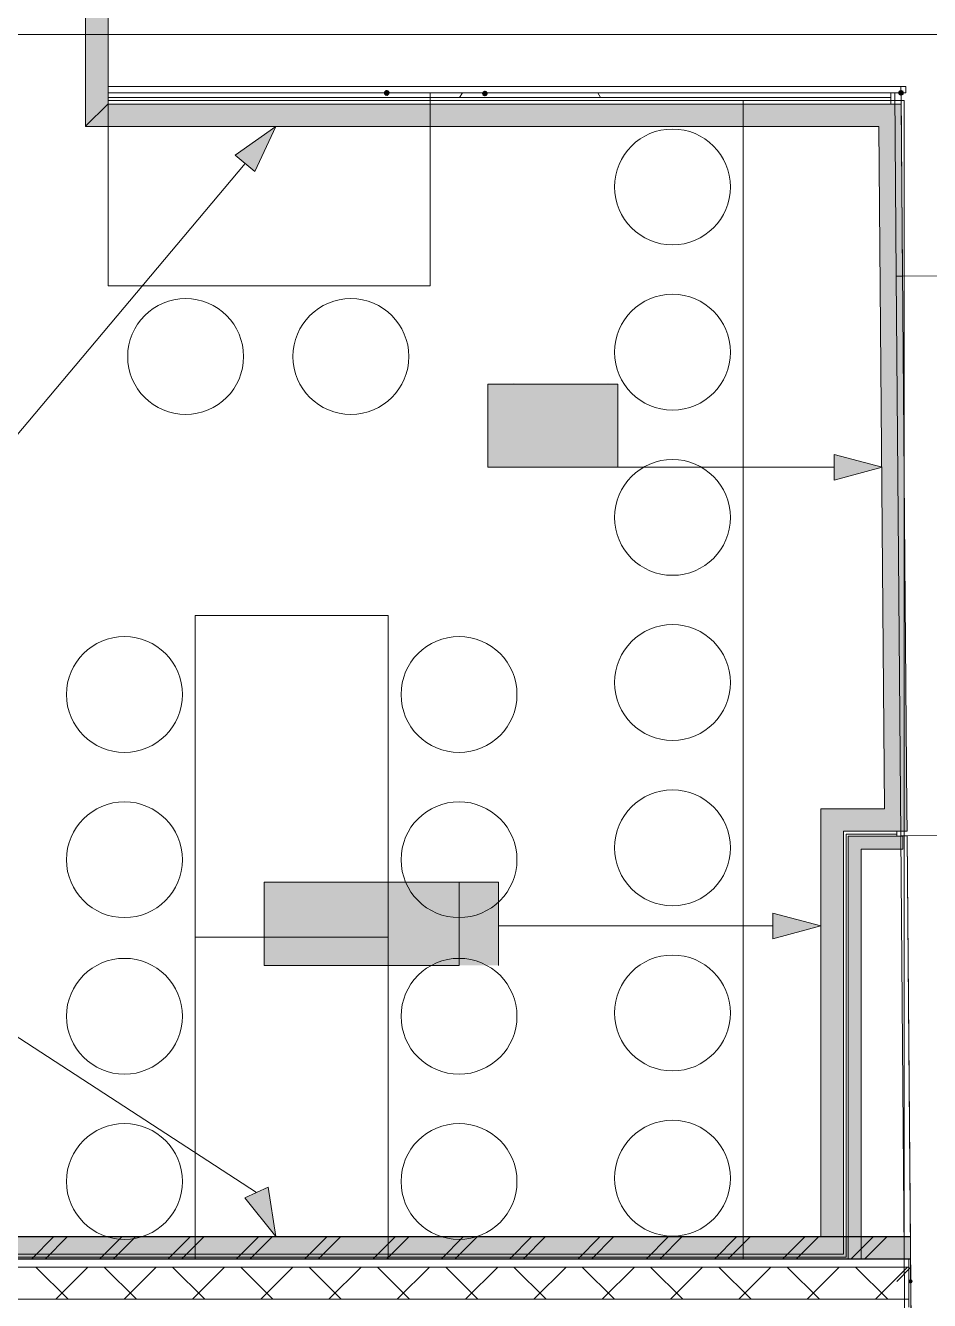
# Model space of a CAD drawing. Header units: millimetres. Extents: x -546 to 1681, y -650 to 1730.
# Drawn here: x 826.51 to 854.59, y 451.03 to 490.65 of the extents above; entities that cross this region are included whole.
import ezdxf

# ---------------------------------------------------------------- set-up
doc = ezdxf.new("R2010")
doc.units = ezdxf.units.MM

# ---------------------------------------------------------------- blocks, each defined once
blk = doc.blocks.new('1')
at = {"color": 7, "lineweight": 0}
for points in [[(911.601, 441.047), (912.301, 441.747)], [(912.025, 441.047), (912.725, 441.747)], [(913.722, 441.047), (914.422, 441.747)], [(914.146, 441.047), (914.846, 441.747)], [(915.843, 441.047), (916.543, 441.747)], [(916.267, 441.047), (916.967, 441.747)], [(917.964, 441.047), (918.664, 441.747)], [(918.389, 441.047), (919.089, 441.747)], [(920.086, 441.047), (920.786, 441.747)], [(920.51, 441.047), (921.21, 441.747)], [(922.207, 441.047), (922.907, 441.747)], [(922.631, 441.047), (923.331, 441.747)], [(924.328, 441.047), (925.028, 441.747)], [(924.753, 441.047), (925.453, 441.747)], [(926.45, 441.047), (927.15, 441.747)], [(926.874, 441.047), (927.574, 441.747)], [(928.571, 441.047), (929.271, 441.747)], [(928.995, 441.047), (929.695, 441.747)], [(930.692, 441.047), (931.392, 441.747)], [(931.117, 441.047), (931.817, 441.747)], [(932.814, 441.047), (933.514, 441.747)], [(933.238, 441.047), (933.938, 441.747)], [(934.935, 441.047), (935.635, 441.747)], [(935.359, 441.047), (936.059, 441.747)], [(937.056, 441.047), (937.756, 441.747)], [(937.481, 441.047), (938.1, 441.667)], [(938.1, 441.667), (938.181, 441.747)]]:
    blk.add_lwpolyline(points, dxfattribs=at)

msp = doc.modelspace()

# ---------------------------------------------------------------- hatches: boundary and pattern name
at = {"true_color": 0x6f4041}
h = msp.add_hatch(color=17, dxfattribs=at)
h.dxf.hatch_style = 2
h.paths.add_polyline_path([(828.377, 494.774), (829.077, 494.771), (829.077, 488.213), (828.377, 488.213)])
h = msp.add_hatch(color=7)
h.dxf.hatch_style = 2
h.paths.add_polyline_path([(837.814, 488.522), (837.819, 488.591), (837.774, 488.643), (837.705, 488.648), (837.653, 488.603), (837.648, 488.593), (837.643, 488.524), (837.688, 488.472), (837.757, 488.467), (837.809, 488.512)])
h = msp.add_hatch(color=7)
h.dxf.hatch_style = 2
h.paths.add_polyline_path([(840.78, 488.631), (840.717, 488.604), (840.69, 488.541), (840.717, 488.477), (840.78, 488.451), (840.844, 488.477), (840.87, 488.541), (840.844, 488.604)])
h = msp.add_hatch(color=7)
h.dxf.hatch_style = 2
h.paths.add_polyline_path([(853.702, 488.652), (853.639, 488.625), (853.612, 488.562), (853.639, 488.498), (853.702, 488.472), (853.773, 488.498), (853.799, 488.562), (853.773, 488.625)])
h = msp.add_hatch(color=17, dxfattribs=at)
h.dxf.hatch_style = 2
h.paths.add_polyline_path([(829.077, 488.213), (828.377, 487.513), (828.377, 488.213)])
h = msp.add_hatch(color=17, dxfattribs=at)
h.dxf.hatch_style = 2
h.paths.add_polyline_path([(829.077, 488.213), (829.077, 487.513), (828.377, 487.513)])
h = msp.add_hatch(color=17, dxfattribs=at)
h.dxf.hatch_style = 2
h.paths.add_polyline_path([(829.077, 487.513), (829.077, 488.213), (853.012, 488.213), (853.018, 487.513)])
at = {"true_color": 0xf1d696}
h = msp.add_hatch(color=41, dxfattribs=at)
h.dxf.hatch_style = 2
h.paths.add_polyline_path([(853.712, 488.213), (853.018, 487.513), (853.012, 488.213)])
h = msp.add_hatch(color=41, dxfattribs=at)
h.dxf.hatch_style = 2
h.paths.add_polyline_path([(853.018, 487.513), (853.706, 488.207), (853.718, 487.513)])
at = {"true_color": 0x0077b0}
h = msp.add_hatch(color=144, dxfattribs=at)
h.dxf.hatch_style = 2
h.paths.add_polyline_path([(834.292, 487.513), (833.638, 486.113), (833.026, 486.627)])
at = {"true_color": 0xf1d696}
h = msp.add_hatch(color=41, dxfattribs=at)
h.dxf.hatch_style = 2
h.paths.add_polyline_path([(853.018, 487.513), (853.718, 487.513), (853.889, 466.312), (853.189, 466.312)])
at = {"true_color": 0xffffff}
h = msp.add_hatch(color=7, dxfattribs=at)
h.dxf.hatch_style = 2
h.paths.add_polyline_path([(840.868, 479.513), (844.908, 479.513), (844.908, 476.925), (840.868, 476.925)])
at = {"true_color": 0x0077b0}
h = msp.add_hatch(color=144, dxfattribs=at)
h.paths.add_polyline_path([(842.08, 478.117), (842.08, 478.924), (842.051, 479.081), (841.961, 479.212), (841.833, 479.298), (841.677, 479.328), (841.52, 479.298), (841.389, 479.212), (841.301, 479.081), (841.273, 478.924), (841.273, 478.117), (841.301, 477.961), (841.389, 477.832), (841.52, 477.743), (841.677, 477.714), (841.833, 477.743), (841.961, 477.832), (842.051, 477.961)])
h.paths.add_polyline_path([(842.281, 478.117), (842.269, 477.996), (842.236, 477.884), (842.18, 477.781), (842.103, 477.688), (842.011, 477.61), (841.909, 477.556), (841.797, 477.524), (841.677, 477.513), (841.555, 477.524), (841.443, 477.556), (841.341, 477.61), (841.248, 477.688), (841.17, 477.781), (841.114, 477.884), (841.081, 477.996), (841.07, 478.117), (841.07, 478.924), (841.081, 479.046), (841.114, 479.157), (841.17, 479.26), (841.248, 479.353), (841.341, 479.431), (841.443, 479.486), (841.555, 479.52), (841.677, 479.531), (841.797, 479.52), (841.909, 479.487), (842.012, 479.432), (842.106, 479.356), (842.182, 479.262), (842.236, 479.159), (842.27, 479.046), (842.281, 478.924)])
h = msp.add_hatch(color=144, dxfattribs=at)
h.dxf.hatch_style = 2
h.paths.add_polyline_path([(844.503, 479.186), (844.272, 478.955), (844.201, 478.924), (844.125, 478.949), (844.1, 479.025), (844.128, 479.096), (844.523, 479.491), (844.564, 479.521), (844.605, 479.531), (844.681, 479.505), (844.706, 479.429), (844.706, 477.612), (844.681, 477.537), (844.605, 477.513), (844.528, 477.537), (844.503, 477.612)])
h = msp.add_hatch(color=144, dxfattribs=at)
h.dxf.hatch_style = 2
h.paths.add_polyline_path([(843.594, 478.015), (842.787, 478.015), (842.71, 478.041), (842.685, 478.117), (842.71, 478.193), (842.787, 478.218), (843.594, 478.218), (843.67, 478.193), (843.695, 478.117), (843.67, 478.041)])
h = msp.add_hatch(color=144, dxfattribs=at)
h.dxf.hatch_style = 2
h.paths.add_polyline_path([(853.123, 476.925), (851.63, 476.525), (851.63, 477.325)])
at = {"true_color": 0x6f4041}
h = msp.add_hatch(color=17, dxfattribs=at)
h.dxf.hatch_style = 2
h.paths.add_polyline_path([(851.215, 466.312), (851.915, 466.312), (851.915, 465.612)])
h = msp.add_hatch(color=17, dxfattribs=at)
h.dxf.hatch_style = 2
h.paths.add_polyline_path([(851.215, 465.612), (851.215, 466.312), (851.915, 465.612)])
h = msp.add_hatch(color=17, dxfattribs=at)
h.dxf.hatch_style = 2
h.paths.add_polyline_path([(853.189, 466.312), (853.195, 465.612), (851.915, 465.612), (851.915, 466.312)])
at = {"true_color": 0xf1d696}
h = msp.add_hatch(color=41, dxfattribs=at)
h.dxf.hatch_style = 2
h.paths.add_polyline_path([(853.189, 466.312), (853.889, 466.312), (853.895, 465.612)])
at = {"true_color": 0x6f4041}
h = msp.add_hatch(color=17, dxfattribs=at)
h.dxf.hatch_style = 2
h.paths.add_polyline_path([(853.895, 465.612), (853.195, 465.612), (853.189, 466.312)])
h = msp.add_hatch(color=17, dxfattribs=at)
h.dxf.hatch_style = 2
h.paths.add_polyline_path([(851.215, 465.612), (851.915, 465.612), (851.915, 453.023), (851.215, 453.023)])
h = msp.add_hatch(color=7)
h.dxf.hatch_style = 2
h.paths.add_polyline_path([(852.065, 465.062), (852.065, 465.454), (853.696, 465.462), (853.699, 465.062)])
h = msp.add_hatch(color=7)
h.dxf.hatch_style = 2
h.paths.add_polyline_path([(852.465, 452.321), (852.065, 452.321), (852.065, 465.062), (852.465, 465.062)])
at = {"true_color": 0xffffff}
h = msp.add_hatch(color=7, dxfattribs=at)
h.dxf.hatch_style = 2
h.paths.add_polyline_path([(833.925, 464.033), (839.985, 464.033), (839.985, 461.445), (833.925, 461.445)])
h = msp.add_hatch(color=7, dxfattribs=at)
h.dxf.hatch_style = 2
h.paths.add_polyline_path([(833.925, 464.033), (839.985, 464.033), (839.985, 461.445), (833.925, 461.445)])
h = msp.add_hatch(color=7, dxfattribs=at)
h.dxf.hatch_style = 2
h.paths.add_polyline_path([(833.925, 464.033), (839.985, 464.033), (839.985, 461.445), (833.925, 461.445)])
h = msp.add_hatch(color=7, dxfattribs=at)
h.dxf.hatch_style = 2
h.paths.add_polyline_path([(833.925, 464.033), (841.205, 464.033), (841.205, 461.445), (833.925, 461.445)])
at = {"true_color": 0x0077b0}
h = msp.add_hatch(color=144, dxfattribs=at)
h.dxf.hatch_style = 2
h.paths.add_polyline_path([(834.226, 464.052), (835.236, 464.052), (835.31, 464.027), (835.335, 463.95), (835.335, 462.133), (835.31, 462.058), (835.236, 462.034), (835.16, 462.058), (835.134, 462.133), (835.134, 463.849), (834.327, 463.849), (834.327, 462.133), (834.302, 462.058), (834.226, 462.034), (834.15, 462.058), (834.124, 462.133), (834.124, 463.95), (834.15, 464.027)])
h = msp.add_hatch(color=144, dxfattribs=at)
h.dxf.hatch_style = 2
h.paths.add_polyline_path([(834.226, 464.052), (835.236, 464.052), (835.31, 464.027), (835.335, 463.95), (835.335, 462.133), (835.31, 462.058), (835.236, 462.034), (835.16, 462.058), (835.134, 462.133), (835.134, 463.849), (834.327, 463.849), (834.327, 462.133), (834.302, 462.058), (834.226, 462.034), (834.15, 462.058), (834.124, 462.133), (834.124, 463.95), (834.15, 464.027)])
h = msp.add_hatch(color=144, dxfattribs=at)
h.dxf.hatch_style = 2
h.paths.add_polyline_path([(834.226, 464.052), (835.236, 464.052), (835.31, 464.027), (835.335, 463.95), (835.335, 462.133), (835.31, 462.058), (835.236, 462.034), (835.16, 462.058), (835.134, 462.133), (835.134, 463.849), (834.327, 463.849), (834.327, 462.133), (834.302, 462.058), (834.226, 462.034), (834.15, 462.058), (834.124, 462.133), (834.124, 463.95), (834.15, 464.027)])
h = msp.add_hatch(color=144, dxfattribs=at)
h.dxf.hatch_style = 2
h.paths.add_polyline_path([(834.226, 464.052), (835.236, 464.052), (835.31, 464.027), (835.335, 463.95), (835.335, 462.133), (835.31, 462.058), (835.236, 462.034), (835.16, 462.058), (835.134, 462.133), (835.134, 463.849), (834.327, 463.849), (834.327, 462.133), (834.302, 462.058), (834.226, 462.034), (834.15, 462.058), (834.124, 462.133), (834.124, 463.95), (834.15, 464.027)])
h = msp.add_hatch(color=144, dxfattribs=at)
h.dxf.hatch_style = 2
h.paths.add_polyline_path([(835.74, 462.133), (835.74, 463.95), (835.765, 464.027), (835.841, 464.052), (835.917, 464.027), (835.942, 463.95), (835.942, 463.245), (836.749, 463.245), (836.749, 463.95), (836.775, 464.027), (836.851, 464.052), (836.925, 464.027), (836.95, 463.95), (836.95, 462.133), (836.925, 462.058), (836.851, 462.034), (836.775, 462.058), (836.749, 462.133), (836.749, 463.042), (835.942, 463.042), (835.942, 462.133), (835.917, 462.058), (835.841, 462.034), (835.765, 462.058)])
h = msp.add_hatch(color=144, dxfattribs=at)
h.dxf.hatch_style = 2
h.paths.add_polyline_path([(835.74, 462.133), (835.74, 463.95), (835.765, 464.027), (835.841, 464.052), (835.917, 464.027), (835.942, 463.95), (835.942, 463.245), (836.749, 463.245), (836.749, 463.95), (836.775, 464.027), (836.851, 464.052), (836.925, 464.027), (836.95, 463.95), (836.95, 462.133), (836.925, 462.058), (836.851, 462.034), (836.775, 462.058), (836.749, 462.133), (836.749, 463.042), (835.942, 463.042), (835.942, 462.133), (835.917, 462.058), (835.841, 462.034), (835.765, 462.058)])
h = msp.add_hatch(color=144, dxfattribs=at)
h.dxf.hatch_style = 2
h.paths.add_polyline_path([(835.74, 462.133), (835.74, 463.95), (835.765, 464.027), (835.841, 464.052), (835.917, 464.027), (835.942, 463.95), (835.942, 463.245), (836.749, 463.245), (836.749, 463.95), (836.775, 464.027), (836.851, 464.052), (836.925, 464.027), (836.95, 463.95), (836.95, 462.133), (836.925, 462.058), (836.851, 462.034), (836.775, 462.058), (836.749, 462.133), (836.749, 463.042), (835.942, 463.042), (835.942, 462.133), (835.917, 462.058), (835.841, 462.034), (835.765, 462.058)])
h = msp.add_hatch(color=144, dxfattribs=at)
h.dxf.hatch_style = 2
h.paths.add_polyline_path([(835.74, 462.133), (835.74, 463.95), (835.765, 464.027), (835.841, 464.052), (835.917, 464.027), (835.942, 463.95), (835.942, 463.245), (836.749, 463.245), (836.749, 463.95), (836.775, 464.027), (836.851, 464.052), (836.925, 464.027), (836.95, 463.95), (836.95, 462.133), (836.925, 462.058), (836.851, 462.034), (836.775, 462.058), (836.749, 462.133), (836.749, 463.042), (835.942, 463.042), (835.942, 462.133), (835.917, 462.058), (835.841, 462.034), (835.765, 462.058)])
h = msp.add_hatch(color=144, dxfattribs=at)
h.paths.add_polyline_path([(839.275, 462.235), (839.392, 462.258), (839.489, 462.325), (839.555, 462.422), (839.577, 462.539), (839.577, 462.74), (839.555, 462.857), (839.489, 462.954), (839.392, 463.022), (839.275, 463.045), (839.158, 463.022), (839.06, 462.954), (838.994, 462.858), (838.973, 462.74), (838.973, 462.539), (838.994, 462.422), (839.06, 462.325), (839.158, 462.258)])
h.paths.add_polyline_path([(839.275, 462.034), (839.173, 462.043), (839.08, 462.071), (838.994, 462.116), (838.916, 462.181), (838.852, 462.259), (838.806, 462.344), (838.779, 462.436), (838.77, 462.536), (838.77, 462.74), (838.782, 462.859), (838.82, 462.966), (838.884, 463.061), (838.973, 463.143), (838.884, 463.226), (838.82, 463.321), (838.782, 463.428), (838.77, 463.547), (838.779, 463.648), (838.806, 463.742), (838.852, 463.828), (838.916, 463.906), (838.994, 463.97), (839.08, 464.016), (839.173, 464.043), (839.275, 464.052), (839.375, 464.043), (839.468, 464.016), (839.554, 463.97), (839.63, 463.906), (839.695, 463.828), (839.742, 463.742), (839.77, 463.648), (839.779, 463.547), (839.767, 463.428), (839.729, 463.321), (839.666, 463.226), (839.577, 463.143), (839.696, 463.021), (839.76, 462.873), (839.769, 462.821), (839.775, 462.748), (839.778, 462.653), (839.779, 462.536), (839.77, 462.436), (839.742, 462.344), (839.695, 462.259), (839.63, 462.181), (839.554, 462.116), (839.468, 462.071), (839.375, 462.043)])
h.paths.add_polyline_path([(839.275, 463.245), (839.392, 463.266), (839.489, 463.332), (839.555, 463.43), (839.577, 463.547), (839.555, 463.664), (839.489, 463.761), (839.392, 463.827), (839.275, 463.849), (839.158, 463.827), (839.06, 463.761), (838.994, 463.664), (838.973, 463.547), (838.994, 463.43), (839.06, 463.332), (839.158, 463.266)])
h = msp.add_hatch(color=144, dxfattribs=at)
h.paths.add_polyline_path([(839.275, 462.235), (839.392, 462.258), (839.489, 462.325), (839.555, 462.422), (839.577, 462.539), (839.577, 462.74), (839.555, 462.857), (839.489, 462.954), (839.392, 463.022), (839.275, 463.045), (839.158, 463.022), (839.06, 462.954), (838.994, 462.858), (838.973, 462.74), (838.973, 462.539), (838.994, 462.422), (839.06, 462.325), (839.158, 462.258)])
h.paths.add_polyline_path([(839.275, 462.034), (839.173, 462.043), (839.08, 462.071), (838.994, 462.116), (838.916, 462.181), (838.852, 462.259), (838.806, 462.344), (838.779, 462.436), (838.77, 462.536), (838.77, 462.74), (838.782, 462.859), (838.82, 462.966), (838.884, 463.061), (838.973, 463.143), (838.884, 463.226), (838.82, 463.321), (838.782, 463.428), (838.77, 463.547), (838.779, 463.648), (838.806, 463.742), (838.852, 463.828), (838.916, 463.906), (838.994, 463.97), (839.08, 464.016), (839.173, 464.043), (839.275, 464.052), (839.375, 464.043), (839.468, 464.016), (839.554, 463.97), (839.63, 463.906), (839.695, 463.828), (839.742, 463.742), (839.77, 463.648), (839.779, 463.547), (839.767, 463.428), (839.729, 463.321), (839.666, 463.226), (839.577, 463.143), (839.696, 463.021), (839.76, 462.873), (839.769, 462.821), (839.775, 462.748), (839.778, 462.653), (839.779, 462.536), (839.77, 462.436), (839.742, 462.344), (839.695, 462.259), (839.63, 462.181), (839.554, 462.116), (839.468, 462.071), (839.375, 462.043)])
h.paths.add_polyline_path([(839.275, 463.245), (839.392, 463.266), (839.489, 463.332), (839.555, 463.43), (839.577, 463.547), (839.555, 463.664), (839.489, 463.761), (839.392, 463.827), (839.275, 463.849), (839.158, 463.827), (839.06, 463.761), (838.994, 463.664), (838.973, 463.547), (838.994, 463.43), (839.06, 463.332), (839.158, 463.266)])
h = msp.add_hatch(color=144, dxfattribs=at)
h.paths.add_polyline_path([(839.275, 462.235), (839.392, 462.258), (839.489, 462.325), (839.555, 462.422), (839.577, 462.539), (839.577, 462.74), (839.555, 462.857), (839.489, 462.954), (839.392, 463.022), (839.275, 463.045), (839.158, 463.022), (839.06, 462.954), (838.994, 462.858), (838.973, 462.74), (838.973, 462.539), (838.994, 462.422), (839.06, 462.325), (839.158, 462.258)])
h.paths.add_polyline_path([(839.275, 462.034), (839.173, 462.043), (839.08, 462.071), (838.994, 462.116), (838.916, 462.181), (838.852, 462.259), (838.806, 462.344), (838.779, 462.436), (838.77, 462.536), (838.77, 462.74), (838.782, 462.859), (838.82, 462.966), (838.884, 463.061), (838.973, 463.143), (838.884, 463.226), (838.82, 463.321), (838.782, 463.428), (838.77, 463.547), (838.779, 463.648), (838.806, 463.742), (838.852, 463.828), (838.916, 463.906), (838.994, 463.97), (839.08, 464.016), (839.173, 464.043), (839.275, 464.052), (839.375, 464.043), (839.468, 464.016), (839.554, 463.97), (839.63, 463.906), (839.695, 463.828), (839.742, 463.742), (839.77, 463.648), (839.779, 463.547), (839.767, 463.428), (839.729, 463.321), (839.666, 463.226), (839.577, 463.143), (839.696, 463.021), (839.76, 462.873), (839.769, 462.821), (839.775, 462.748), (839.778, 462.653), (839.779, 462.536), (839.77, 462.436), (839.742, 462.344), (839.695, 462.259), (839.63, 462.181), (839.554, 462.116), (839.468, 462.071), (839.375, 462.043)])
h.paths.add_polyline_path([(839.275, 463.245), (839.392, 463.266), (839.489, 463.332), (839.555, 463.43), (839.577, 463.547), (839.555, 463.664), (839.489, 463.761), (839.392, 463.827), (839.275, 463.849), (839.158, 463.827), (839.06, 463.761), (838.994, 463.664), (838.973, 463.547), (838.994, 463.43), (839.06, 463.332), (839.158, 463.266)])
h = msp.add_hatch(color=144, dxfattribs=at)
h.dxf.hatch_style = 2
h.paths.add_polyline_path([(839.02, 463.637), (838.788, 463.406), (838.718, 463.375), (838.642, 463.4), (838.616, 463.476), (838.644, 463.547), (839.04, 463.942), (839.08, 463.971), (839.121, 463.982), (839.197, 463.956), (839.223, 463.88), (839.223, 462.062), (839.197, 461.988), (839.121, 461.964), (839.045, 461.988), (839.02, 462.062)])
h = msp.add_hatch(color=144, dxfattribs=at)
h.paths.add_polyline_path([(840.518, 462.568), (840.518, 463.375), (840.489, 463.532), (840.4, 463.663), (840.271, 463.749), (840.115, 463.778), (839.958, 463.749), (839.827, 463.663), (839.74, 463.532), (839.711, 463.375), (839.711, 462.568), (839.74, 462.412), (839.827, 462.283), (839.958, 462.194), (840.115, 462.164), (840.271, 462.194), (840.4, 462.283), (840.489, 462.412)])
h.paths.add_polyline_path([(840.719, 462.568), (840.708, 462.447), (840.674, 462.335), (840.619, 462.232), (840.541, 462.139), (840.449, 462.061), (840.347, 462.007), (840.235, 461.974), (840.115, 461.964), (839.993, 461.974), (839.881, 462.007), (839.779, 462.061), (839.686, 462.139), (839.608, 462.232), (839.553, 462.335), (839.519, 462.447), (839.508, 462.568), (839.508, 463.375), (839.519, 463.497), (839.553, 463.608), (839.608, 463.711), (839.686, 463.804), (839.779, 463.882), (839.881, 463.937), (839.993, 463.971), (840.115, 463.982), (840.235, 463.971), (840.347, 463.938), (840.45, 463.883), (840.544, 463.806), (840.62, 463.713), (840.675, 463.61), (840.708, 463.497), (840.719, 463.375)])
h = msp.add_hatch(color=144, dxfattribs=at)
h.dxf.hatch_style = 2
h.paths.add_polyline_path([(851.215, 462.67), (849.722, 462.27), (849.722, 463.07)])
h = msp.add_hatch(color=144, dxfattribs=at)
h.dxf.hatch_style = 2
h.paths.add_polyline_path([(838.263, 462.536), (837.456, 462.536), (837.38, 462.562), (837.355, 462.638), (837.38, 462.715), (837.456, 462.74), (838.263, 462.74), (838.339, 462.715), (838.365, 462.638), (838.339, 462.562)])
h = msp.add_hatch(color=144, dxfattribs=at)
h.dxf.hatch_style = 2
h.paths.add_polyline_path([(838.263, 462.536), (837.456, 462.536), (837.38, 462.562), (837.355, 462.638), (837.38, 462.715), (837.456, 462.74), (838.263, 462.74), (838.339, 462.715), (838.365, 462.638), (838.339, 462.562)])
h = msp.add_hatch(color=144, dxfattribs=at)
h.dxf.hatch_style = 2
h.paths.add_polyline_path([(838.263, 462.536), (837.456, 462.536), (837.38, 462.562), (837.355, 462.638), (837.38, 462.715), (837.456, 462.74), (838.263, 462.74), (838.339, 462.715), (838.365, 462.638), (838.339, 462.562)])
h = msp.add_hatch(color=144, dxfattribs=at)
h.dxf.hatch_style = 2
h.paths.add_polyline_path([(838.263, 462.536), (837.456, 462.536), (837.38, 462.562), (837.355, 462.638), (837.38, 462.715), (837.456, 462.74), (838.263, 462.74), (838.339, 462.715), (838.365, 462.638), (838.339, 462.562)])
h = msp.add_hatch(color=144, dxfattribs=at)
h.dxf.hatch_style = 2
h.paths.add_polyline_path([(834.292, 453.022), (833.322, 454.225), (834.053, 454.549)])
at = {"true_color": 0x96e196}
h = msp.add_hatch(color=81, dxfattribs=at)
h.dxf.hatch_style = 2
h.paths.add_polyline_path([(796.288, 453.02), (854.002, 453.023), (854.002, 452.323), (796.29, 452.32)])
h = msp.add_hatch(color=7)
h.dxf.hatch_style = 2
h.paths.add_polyline_path([(853.951, 451.669), (853.932, 451.623), (853.951, 451.577), (853.997, 451.559), (854.043, 451.577), (854.067, 451.628), (854.048, 451.674), (854.002, 451.693)])

# ---------------------------------------------------------------- linework, layer by layer
at = {"color": 18, "true_color": 0x000000}
msp.add_line((796.288, 453.02), (854.002, 453.023), dxfattribs=at)
msp.add_line((796.29, 452.32), (854.002, 452.323))
at = {"color": 7, "lineweight": 0}
for points in [[(828.377, 495.474), (828.377, 488.213)], [(829.077, 488.213), (829.077, 494.771)], [(829.077, 494.463), (829.077, 488.763)], [(187.211, 490.372), (863.726, 490.372)], [(829.077, 488.763), (853.7, 488.763)], [(853.858, 488.763), (829.077, 488.763)], [(829.077, 488.763), (829.077, 488.213)], [(829.077, 488.563), (853.389, 488.563)], [(840.08, 488.563), (839.995, 488.417)], [(840.78, 488.541), (840.767, 488.563)], [(844.373, 488.413), (844.287, 488.563)], [(853.389, 488.563), (853.858, 488.563)], [(853.392, 488.213), (853.389, 488.563)], [(853.702, 488.562), (853.509, 488.56)], [(853.509, 488.56), (853.555, 482.867)], [(853.7, 488.763), (853.702, 488.562)], [(853.709, 488.562), (853.755, 482.869)], [(853.858, 488.563), (853.858, 488.763)], [(828.377, 487.522), (829.068, 488.213)], [(828.377, 487.513), (828.377, 488.213)], [(829.077, 488.413), (853.39, 488.413)], [(829.077, 488.323), (853.391, 488.323)], [(829.077, 488.213), (853.392, 488.213)], [(853.012, 488.213), (829.077, 488.213)], [(853.712, 488.213), (853.012, 488.213)], [(853.889, 466.312), (853.712, 488.213)], [(828.377, 487.513), (853.018, 487.513)], [(853.018, 487.513), (853.189, 466.312)], [(853.555, 482.867), (853.755, 482.869)], [(853.696, 465.467), (853.555, 482.867)], [(853.755, 482.869), (857.048, 482.895)], [(851.215, 466.312), (851.915, 466.312)], [(851.215, 466.312), (851.215, 453.023)], [(853.189, 466.312), (851.915, 466.312)], [(853.895, 465.612), (853.889, 466.312)], [(853.575, 465.612), (851.915, 465.612)], [(851.915, 465.612), (851.915, 452.471)], [(851.915, 453.023), (851.915, 465.612)], [(851.915, 465.612), (853.895, 465.612)], [(853.576, 465.462), (853.575, 465.612)], [(853.575, 465.522), (852.005, 465.522)], [(852.005, 465.522), (852.005, 452.381)], [(852.065, 465.462), (852.065, 452.321)], [(852.065, 465.462), (853.765, 465.462)], [(853.896, 465.468), (853.696, 465.467)], [(853.696, 465.467), (853.822, 449.906)], [(853.765, 465.062), (853.765, 465.462)], [(857.189, 465.495), (853.896, 465.468)], [(853.896, 465.468), (854.081, 442.633)], [(854.022, 449.908), (853.896, 465.468)], [(852.465, 452.321), (852.465, 465.062)], [(852.465, 465.062), (853.765, 465.062)], [(851.215, 453.023), (796.288, 453.02)], [(826.694, 452.321), (827.394, 453.021)], [(827.118, 452.321), (827.818, 453.021)], [(828.815, 452.321), (829.515, 453.021)], [(829.239, 452.321), (829.939, 453.021)], [(830.936, 452.321), (831.636, 453.021)], [(831.36, 452.321), (832.06, 453.021)], [(833.057, 452.321), (833.757, 453.021)], [(833.482, 452.321), (834.182, 453.021)], [(835.179, 452.321), (835.879, 453.021)], [(835.603, 452.321), (836.303, 453.021)], [(837.3, 452.321), (838, 453.021)], [(837.724, 452.321), (838.424, 453.021)], [(839.421, 452.321), (840.121, 453.021)], [(839.846, 452.321), (840.546, 453.021)], [(841.543, 452.321), (842.243, 453.021)], [(841.967, 452.321), (842.667, 453.021)], [(843.664, 452.321), (844.364, 453.021)], [(844.088, 452.321), (844.788, 453.021)], [(845.785, 452.321), (846.485, 453.021)], [(846.21, 452.321), (846.91, 453.021)], [(847.907, 452.321), (848.607, 453.021)], [(848.331, 452.321), (849.031, 453.021)], [(850.028, 452.321), (850.728, 453.021)], [(850.452, 452.321), (851.152, 453.021)], [(854.002, 453.023), (851.915, 453.023)], [(852.149, 452.321), (852.849, 453.021)], [(852.574, 452.321), (853.193, 452.941)], [(853.193, 452.941), (853.274, 453.021)], [(854.002, 452.323), (854.002, 453.023)], [(852.065, 452.321), (795.59, 452.321)], [(852.005, 452.381), (795.83, 452.381)], [(851.915, 452.471), (795.94, 452.471)], [(796.29, 452.32), (854.002, 452.323)], [(854.002, 452.323), (851.915, 452.323)], [(852.065, 452.321), (852.465, 452.321)], [(853.952, 452.321), (852.465, 452.321)], [(853.952, 450.821), (853.952, 452.321)], [(854.002, 452.323), (854.002, 451.623)], [(853.952, 452.071), (795.59, 452.071)], [(827.835, 451.071), (826.835, 452.071)], [(827.452, 451.071), (828.452, 452.071)], [(829.956, 451.071), (828.956, 452.071)], [(829.573, 451.071), (830.573, 452.071)], [(832.078, 451.071), (831.078, 452.071)], [(831.694, 451.071), (832.694, 452.071)], [(834.199, 451.071), (833.199, 452.071)], [(833.816, 451.071), (834.816, 452.071)], [(836.32, 451.071), (835.32, 452.071)], [(835.937, 451.071), (836.937, 452.071)], [(838.442, 451.071), (837.442, 452.071)], [(838.058, 451.071), (839.058, 452.071)], [(840.563, 451.071), (839.563, 452.071)], [(840.18, 451.071), (841.18, 452.071)], [(842.684, 451.071), (841.684, 452.071)], [(842.301, 451.071), (843.301, 452.071)], [(844.806, 451.071), (843.806, 452.071)], [(844.422, 451.071), (845.422, 452.071)], [(846.927, 451.071), (845.927, 452.071)], [(846.544, 451.071), (847.544, 452.071)], [(849.048, 451.071), (848.048, 452.071)], [(848.665, 451.071), (849.665, 452.071)], [(851.17, 451.071), (850.17, 452.071)], [(850.786, 451.071), (851.786, 452.071)], [(853.291, 451.071), (852.291, 452.071)], [(852.908, 451.071), (853.908, 452.071)], [(853.573, 451.623), (854.002, 452.052)], [(853.952, 451.071), (795.59, 451.071)]]:
    msp.add_lwpolyline(points, dxfattribs=at)
at = {"color": 8, "lineweight": 0, "true_color": 0x7f7f7f}
for points in [[(839.077, 488.563), (829.077, 488.563)], [(829.077, 488.563), (829.077, 482.563)], [(839.077, 482.563), (839.077, 488.563)], [(848.802, 452.321), (848.802, 488.322)], [(848.802, 488.322), (853.802, 488.322)], [(853.802, 488.322), (853.802, 452.321)], [(829.077, 482.563), (839.077, 482.563)], [(831.781, 472.321), (831.781, 462.321)], [(837.781, 472.321), (831.781, 472.321)], [(837.781, 462.321), (837.781, 472.321)], [(831.781, 462.321), (831.781, 452.321)], [(837.781, 462.321), (831.781, 462.321)], [(831.781, 462.321), (837.781, 462.321)], [(837.781, 452.321), (837.781, 462.321)], [(831.781, 452.321), (837.781, 452.321)], [(853.802, 452.321), (848.802, 452.321)]]:
    msp.add_lwpolyline(points, dxfattribs=at)
at = {"color": 144, "lineweight": 0, "true_color": 0x0077b0}
for points in [[(834.292, 487.513), (833.026, 486.627)], [(834.292, 487.513), (833.638, 486.113)], [(833.638, 486.113), (833.026, 486.627)], [(833.332, 486.37), (824.288, 475.603)], [(840.868, 479.513), (844.908, 479.513)], [(840.868, 476.925), (840.868, 479.513)], [(844.908, 479.513), (844.908, 476.925)], [(851.63, 476.525), (851.63, 477.325)], [(853.123, 476.925), (851.63, 477.325)], [(844.908, 476.925), (840.868, 476.925)], [(850.248, 476.925), (844.908, 476.925)], [(851.63, 476.925), (850.248, 476.925)], [(853.123, 476.925), (851.63, 476.525)], [(833.687, 454.387), (803.855, 473.802)], [(833.925, 464.033), (839.985, 464.033)], [(833.925, 461.445), (833.925, 464.033)], [(833.925, 464.033), (839.985, 464.033)], [(833.925, 461.445), (833.925, 464.033)], [(833.925, 464.033), (839.985, 464.033)], [(833.925, 461.445), (833.925, 464.033)], [(833.925, 464.033), (841.205, 464.033)], [(833.925, 461.445), (833.925, 464.033)], [(839.985, 464.033), (839.985, 461.445)], [(839.985, 464.033), (839.985, 461.445)], [(839.985, 464.033), (839.985, 461.445)], [(841.205, 464.033), (841.205, 461.445)], [(849.722, 462.27), (849.722, 463.07)], [(851.215, 462.67), (849.722, 463.07)], [(843.128, 462.67), (841.215, 462.67)], [(849.722, 462.67), (843.128, 462.67)], [(851.215, 462.67), (849.722, 462.27)], [(839.985, 461.445), (833.925, 461.445)], [(839.985, 461.445), (833.925, 461.445)], [(839.985, 461.445), (833.925, 461.445)], [(839.985, 461.445), (833.925, 461.445)], [(833.322, 454.225), (834.053, 454.549)], [(834.292, 453.022), (834.053, 454.549)], [(834.292, 453.022), (833.322, 454.225)]]:
    msp.add_lwpolyline(points, dxfattribs=at)
at = {"color": 8, "lineweight": 0, "true_color": 0x7f7f7f}
for centre in [(846.606, 485.637), (846.606, 480.503), (831.486, 480.366), (836.619, 480.366), (846.606, 475.368), (846.606, 470.235), (829.584, 469.864), (839.977, 469.864), (846.606, 465.101), (829.584, 464.73), (839.977, 464.73), (829.584, 459.864), (839.977, 459.864), (846.606, 459.967), (829.584, 454.73), (839.977, 454.73), (846.606, 454.833)]:
    msp.add_circle(centre, 1.8, dxfattribs=at)

# ---------------------------------------------------------------- block references
at = {"color": 3}
msp.add_blockref('1', (-84.907, 11.274), dxfattribs=at)

doc.saveas('drawing.dxf')
